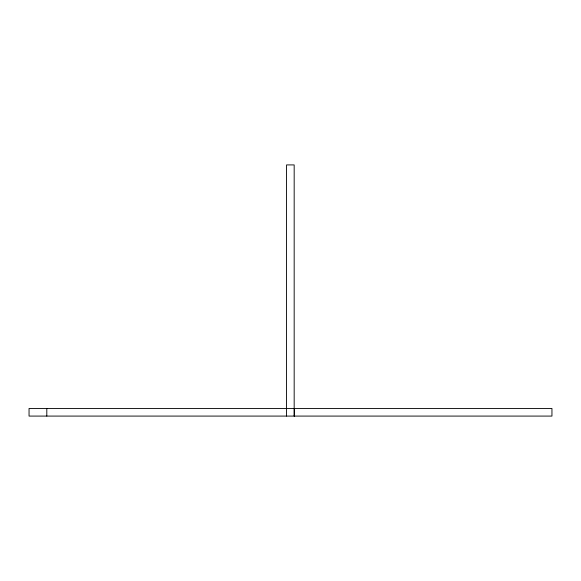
<?xml version="1.0" encoding="UTF-8"?>
<svg xmlns="http://www.w3.org/2000/svg" width="581" height="581" viewBox="0 0 581 581"><rect width="100%" height="100%" fill="white"/><g stroke="black" fill="none" stroke-linecap="round" stroke-linejoin="round"><path stroke-width="0.87" d="M286.288 408.472L29.05 408.472L29.05 416.083L551.95 416.083L551.95 408.472L286.564 408.472M294.313 408.472L294.313 416.083M294.175 416.083L294.175 164.917L286.564 164.917L286.564 416.083M46.807 408.472L46.807 416.083"/></g></svg>
